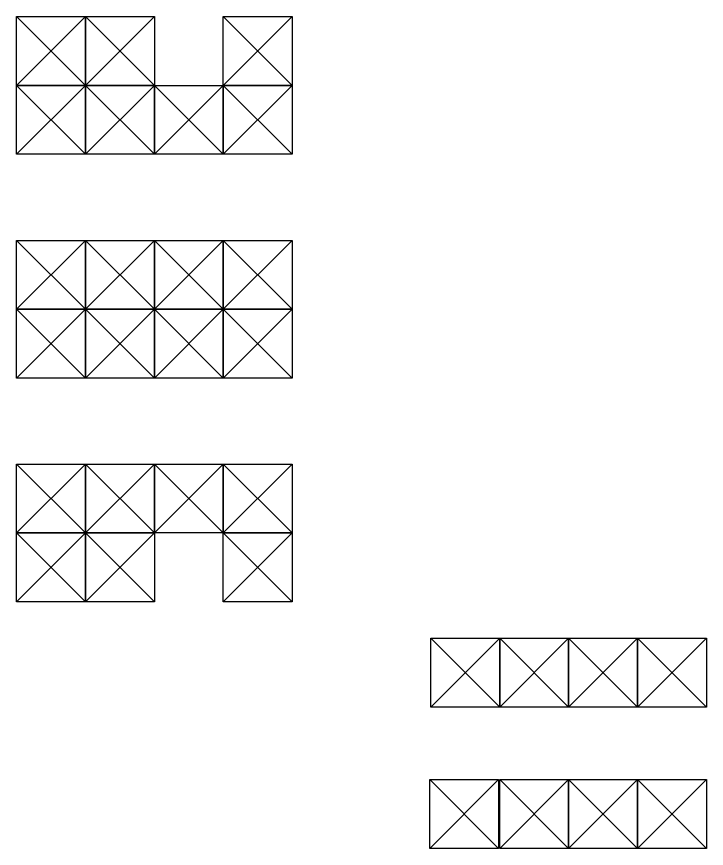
# Model space of a CAD drawing. Header units: millimetres. Extents: x 958 to 636282, y 2095 to 161571.
# Drawn here: x 152129 to 164149, y 2734 to 17234 of the extents above; entities that cross this region are included whole.
import ezdxf

# ---------------------------------------------------------------- set-up
doc = ezdxf.new("R2010")
doc.units = ezdxf.units.MM

# ---------------------------------------------------------------- blocks, each defined once
blk = doc.blocks.new('托盘')
for p, q in [((0, 1200), (1200, 0)), ((1200, 1200), (0, 0))]:
    blk.add_line(p, q)
blk.add_lwpolyline([(0, 1200), (1200, 1200), (1200, 0), (0, 0)], close=True)

msp = doc.modelspace()

# ---------------------------------------------------------------- block references
for p in [(152128.922, 16034.102), (153328.922, 16034.112), (155728.922, 16034.121), (152128.922, 14834.102), (153328.922, 14834.112), (154528.922, 14834.112), (155728.922, 14834.121), (152128.922, 12134.102), (153328.922, 12134.112), (154528.922, 12134.112), (155728.922, 12134.121), (152128.922, 10934.102), (153328.922, 10934.112), (154528.922, 10934.112), (155728.922, 10934.121), (152128.922, 8234.102), (153328.922, 8234.112), (154528.922, 8234.112), (155728.922, 8234.121), (152128.922, 7034.102), (153328.922, 7034.112), (155728.922, 7034.121), (159348.922, 5196.669), (160548.922, 5196.669), (161748.922, 5196.669), (162948.922, 5196.669), (159327.919, 2734.082), (160548.922, 2734.082), (161748.922, 2734.082), (162948.922, 2734.082)]:
    msp.add_blockref('托盘', p)

doc.saveas('drawing.dxf')
